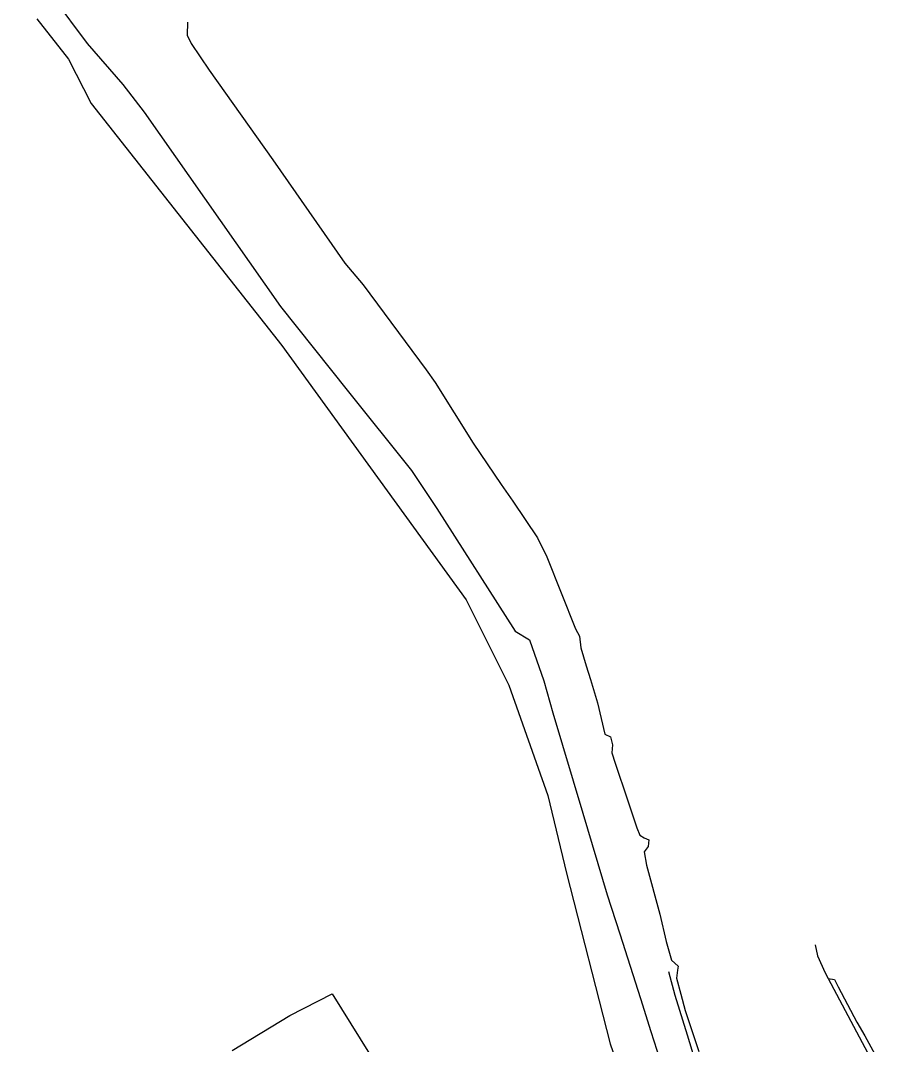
# Model space of a CAD drawing. Extents: x -3657 to 4700, y -7332 to 8131.
# Drawn here: x 584 to 1131, y 4050 to 4700 of the extents above; entities that cross this region are included whole.
import ezdxf

# ---------------------------------------------------------------- set-up
doc = ezdxf.new("R2010")
doc.units = 0
for name, color, linetype in [('OSM_HIGHWAY_FOOTWAY', 8, 'CONTINUOUS'), ('OSM_HIGHWAY_RESIDENTIAL', 8, 'CONTINUOUS'), ('OSM_HIGHWAY_TERTIARY', 8, 'CONTINUOUS'), ('OSM_LANDUSE_INDUSTRIAL', 3, 'CONTINUOUS'), ('OSM_WATERWAY_DRAIN', 4, 'CONTINUOUS'), ('OSM_WATERWAY_RIVER', 4, 'CONTINUOUS')]:
    doc.layers.add(name, color=color, linetype=linetype)

msp = doc.modelspace()

# ---------------------------------------------------------------- linework, layer by layer
at = {"layer": 'OSM_HIGHWAY_FOOTWAY'}
for p, q in [((689.612068, 4698.835625), (689.384534, 4690.61832)), ((689.384534, 4690.61832), (692.092187, 4685.214246)), ((692.092187, 4685.214246), (703.332359, 4668.357095)), ((703.332359, 4668.357095), (743.7272, 4611.558727)), ((743.7272, 4611.558727), (776.423813, 4564.901336)), ((776.423813, 4564.901336), (789.544931, 4546.009318)), ((789.544931, 4546.009318), (800.989883, 4532.232266)), ((800.989883, 4532.232266), (841.081346, 4478.358324)), ((841.081346, 4478.358324), (846.792446, 4470.241095)), ((846.792446, 4470.241095), (870.857941, 4431.723172)), ((870.857941, 4431.723172), (888.582828, 4405.659081)), ((888.582828, 4405.659081), (895.977677, 4394.928771)), ((895.977677, 4394.928771), (911.692681, 4371.71127)), ((911.692681, 4371.71127), (917.661653, 4359.780054)), ((917.661653, 4359.780054), (935.705086, 4314.101179)), ((935.705086, 4314.101179), (938.32931, 4309.46435)), ((938.32931, 4309.46435), (939.209107, 4301.914215)), ((939.209107, 4301.914215), (942.584193, 4290.494496)), ((942.584193, 4290.494496), (945.23117, 4281.832411)), ((945.23117, 4281.832411), (949.728755, 4267.010127)), ((949.728755, 4267.010127), (954.271848, 4247.184072)), ((954.271848, 4247.184072), (957.904805, 4245.627343)), ((957.904805, 4245.627343), (959.224501, 4240.523496)), ((959.224501, 4240.523496), (958.81494, 4235.37517)), ((958.81494, 4235.37517), (960.862744, 4228.81467)), ((960.862744, 4228.81467), (968.682324, 4205.663886)), ((968.682324, 4205.663886), (974.651295, 4187.761503)), ((974.651295, 4187.761503), (976.471566, 4183.21363)), ((976.471566, 4183.21363), (979.194388, 4181.523468)), ((979.194388, 4181.523468), (982.273679, 4180.100172)), ((981.795858, 4176.074916), (979.194388, 4172.572276)), ((982.273679, 4180.100172), (981.795858, 4176.074916)), ((979.194388, 4172.572276), (980.756787, 4164.1437)), ((980.756787, 4164.1437), (989.190708, 4133.131435)), ((989.190708, 4133.131435), (993.346993, 4115.618235)), ((993.346993, 4115.618235), (996.26701, 4105.399421)), ((996.26701, 4105.399421), (996.722078, 4103.787094)), ((996.722078, 4103.787094), (1000.878363, 4100.16214)), ((1000.521893, 4097.437864), (999.839291, 4092.378495)), ((1000.878363, 4100.16214), (1000.521893, 4097.437864)), ((999.839291, 4092.378495), (1002.546944, 4082.281995)), ((1095.95717, 4092.200583), (1100.045195, 4091.666847)), ((1100.045195, 4091.666847), (1102.441885, 4087.030019)), ((1102.441885, 4087.030019), (1114.220553, 4064.579763)), ((1002.546944, 4082.281995), (1005.292519, 4072.007584)), ((1005.292519, 4072.007584), (1013.938805, 4045.932374)), ((1114.220553, 4064.579763), (1119.249051, 4055.928798)), ((1119.249051, 4055.928798), (1131.088395, 4034.17907))]:
    msp.add_line(p, q, dxfattribs=at)
at = {"layer": 'OSM_HIGHWAY_RESIDENTIAL'}
for p, q in [((1087.750783, 4113.52777), (1089.260091, 4106.544728)), ((1089.260091, 4106.544728), (1094.068639, 4095.736582)), ((1094.068639, 4095.736582), (1095.95717, 4092.200583)), ((1095.95717, 4092.200583), (1130.936706, 4026.595576))]:
    msp.add_line(p, q, dxfattribs=at)
at = {"layer": 'OSM_HIGHWAY_TERTIARY'}
for p, q in [((994.71978, 4096.592783), (998.792636, 4081.592587)), ((998.792636, 4081.592587), (1006.574293, 4056.429175)), ((1006.574293, 4056.429175), (1015.83492, 4026.484381))]:
    msp.add_line(p, q, dxfattribs=at)
at = {"layer": 'OSM_LANDUSE_INDUSTRIAL'}
for p, q in [((754.618487, 4068.794051), (781.346128, 4082.604461)), ((781.346128, 4082.604461), (819.185006, 4022.081062)), ((717.947616, 4046.67738), (754.618487, 4068.794051))]:
    msp.add_line(p, q, dxfattribs=at)
at = {"layer": 'OSM_WATERWAY_DRAIN'}
for p, q in [((583.755741, 4742.524111), (625.955684, 4685.303202)), ((625.955684, 4685.303202), (648.625639, 4659.305828)), ((648.625639, 4659.305828), (662.2625, 4641.792627)), ((662.2625, 4641.792627), (748.558502, 4518.521932)), ((748.558502, 4518.521932), (791.008732, 4465.51531)), ((791.008732, 4465.51531), (831.835888, 4414.521317)), ((831.835888, 4414.521317), (847.763257, 4390.380898)), ((847.763257, 4390.380898), (897.49457, 4312.577808)), ((897.49457, 4312.577808), (906.679352, 4307.107018)), ((906.679352, 4307.107018), (915.575926, 4281.098524)), ((915.575926, 4281.098524), (921.287025, 4260.683136)), ((921.287025, 4260.683136), (940.468128, 4197.168594)), ((940.468128, 4197.168594), (955.917676, 4145.329519)), ((955.917676, 4145.329519), (963.775178, 4120.633126)), ((963.775178, 4120.633126), (976.979725, 4079.55772)), ((976.979725, 4079.55772), (983.585791, 4058.719791)), ((983.585791, 4058.719791), (1004.913296, 3992.725602))]:
    msp.add_line(p, q, dxfattribs=at)
at = {"layer": 'OSM_WATERWAY_RIVER'}
for p, q in [((594.009933, 4700.981687), (614.169431, 4675.284539)), ((614.169431, 4675.284539), (628.488894, 4647.296776)), ((628.488894, 4647.296776), (749.430715, 4493.79218)), ((749.430715, 4493.79218), (866.36794, 4332.392744)), ((866.36794, 4332.392744), (893.505143, 4278.374249)), ((893.505143, 4278.374249), (918.11672, 4208.399281)), ((918.11672, 4208.399281), (930.122923, 4158.984256)), ((930.122923, 4158.984256), (957.730362, 4050.769353)), ((957.730362, 4050.769353), (1046.483729, 3793.008394))]:
    msp.add_line(p, q, dxfattribs=at)

doc.saveas('drawing.dxf')
